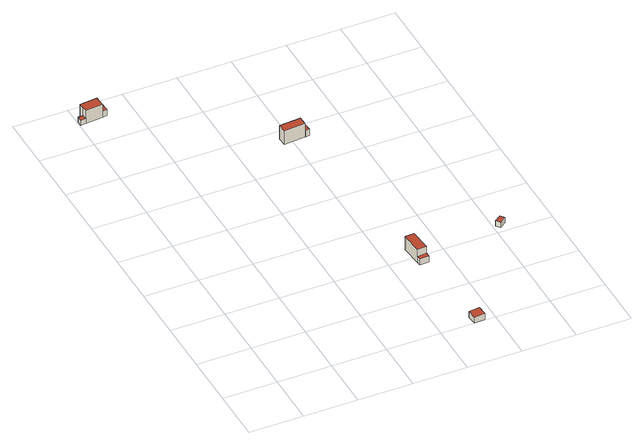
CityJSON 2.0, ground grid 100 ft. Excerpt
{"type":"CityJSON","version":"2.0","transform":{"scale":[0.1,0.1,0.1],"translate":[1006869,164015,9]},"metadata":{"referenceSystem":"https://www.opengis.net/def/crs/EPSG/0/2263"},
"CityObjects":{
"building1":{"type":"Building","attributes":{"name":"Bldg_2210009105","BIN":"3221397"},"geometry":[{"type":"MultiSurface","lod":"2","boundaries":[[[0,1,2,3]],[[4,5,6,7,8]],[[9,10,11,12]],[[13,14,15,16,17,18,19,20,21]],[[10,4,8,11]],[[3,7,6,0]],[[9,12,21,20]],[[10,9,20,19]],[[5,4,19,18]],[[6,5,18,17]],[[1,0,17,16]],[[2,1,16,15]],[[3,2,15,14]],[[8,7,14,13]],[[12,11,13,21]]],"semantics":{"surfaces":[{"type":"RoofSurface","BIN":"3221397"},{"type":"GroundSurface"},{"type":"WallSurface"}],"values":[0,0,0,1,2,2,2,2,2,2,2,2,2,2,2]}}]},
"building2":{"type":"Building","attributes":{"name":"Bldg_2511015872","BIN":"3387207"},"geometry":[{"type":"MultiSurface","lod":"2","boundaries":[[[22,23,24,25]],[[26,27,28,29]],[[22,25,29,28]],[[23,22,28,27]],[[24,23,27,26]],[[25,24,26,29]]],"semantics":{"surfaces":[{"type":"RoofSurface","BIN":"3387207"},{"type":"GroundSurface"},{"type":"WallSurface"}],"values":[0,1,2,2,2,2]}}]},
"building3":{"type":"Building","attributes":{"name":"Bldg_2210019936","BIN":"3221419"},"geometry":[{"type":"MultiSurface","lod":"2","boundaries":[[[30,31,32,33]],[[34,35,36,37]],[[38,39,40,41,42,43]],[[30,37,36,31]],[[33,32,43,42]],[[30,33,42,41]],[[34,37,41,40]],[[35,34,40,39]],[[36,35,39,38]],[[32,31,38,43]]],"semantics":{"surfaces":[{"type":"RoofSurface","BIN":"3221419"},{"type":"GroundSurface"},{"type":"WallSurface"}],"values":[0,0,1,2,2,2,2,2,2,2]}}]},
"building4":{"type":"Building","attributes":{"name":"Bldg_2210013489","BIN":"3221468"},"geometry":[{"type":"MultiSurface","lod":"2","boundaries":[[[44,45,46,47]],[[48,49,50,51,52,53]],[[54,55,56,57,58,59,60,61]],[[50,44,47,51]],[[46,45,61,60]],[[47,46,60,59]],[[52,51,59,58]],[[53,52,58,57]],[[48,53,57,56]],[[49,48,56,55]],[[50,49,55,54]],[[45,44,54,61]]],"semantics":{"surfaces":[{"type":"RoofSurface","BIN":"3221468"},{"type":"GroundSurface"},{"type":"WallSurface"}],"values":[0,0,1,2,2,2,2,2,2,2,2,2]}}]},
"building5":{"type":"Building","attributes":{"name":"Bldg_2511023538","BIN":"3000000"},"geometry":[{"type":"MultiSurface","lod":"2","boundaries":[[[62,63,64,65]],[[66,67,68,69]],[[62,65,69,68]],[[63,62,68,67]],[[64,63,67,66]],[[65,64,66,69]]],"semantics":{"surfaces":[{"type":"RoofSurface","BIN":"3000000"},{"type":"GroundSurface"},{"type":"WallSurface"}],"values":[0,1,2,2,2,2]}}]}
},
"vertices":[
[100,7633,135],[7,7624,135],[16,7525,135],[107,7534,135],[412,7753,305],[91,7723,305],[100,7633,305],[107,7534,305],[430,7564,305],[499,7762,158],[412,7753,158],[430,7564,158],[517,7572,158],[430,7564,31],[107,7534,31],[16,7525,31],[7,7624,31],[100,7633,31],[91,7723,31],[412,7753,31],[499,7762,31],[517,7572,31],
[3798,207,131],[3595,190,131],[3610,8,131],[3813,24,131],[3610,8,6],[3595,190,6],[3798,207,6],[3813,24,6],
[3626,1873,141],[3455,1860,141],[3461,1781,141],[3632,1795,141],[3594,2271,288],[3423,2257,288],[3455,1860,288],[3626,1873,288],[3455,1860,12],[3423,2257,12],[3594,2271,12],[3626,1873,12],[3632,1795,12],[3461,1781,12],
[3201,5799,324],[2807,5774,324],[2818,5610,324],[3211,5636,324],[3282,5802,170],[3202,5799,170],[3201,5799,170],[3211,5636,170],[3213,5636,170],[3296,5645,170],[3201,5799,38],[3202,5799,38],[3282,5802,38],[3296,5645,38],[3213,5636,38],[3211,5636,38],[2818,5610,38],[2807,5774,38],
[5158,2268,120],[5041,2182,120],[5099,2102,120],[5216,2188,120],[5099,2102,12],[5041,2182,12],[5158,2268,12],[5216,2188,12]
]}
